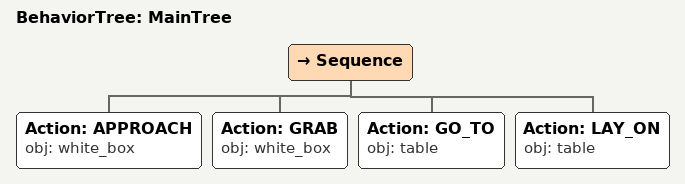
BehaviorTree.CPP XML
<root main_tree_to_execute="MainTree">
  <BehaviorTree ID="MainTree">
    <Sequence>
      <!-- Approach white_box -->
      <Action ID="APPROACH" obj="white_box" />
      <!-- Grab white_box -->
      <Action ID="GRAB" obj="white_box" />
      <!-- Go to table -->
      <Action ID="GO_TO" obj="table" />
      <!-- Lay on table -->
      <Action ID="LAY_ON" obj="table" />
    </Sequence>
  </BehaviorTree>
</root>
